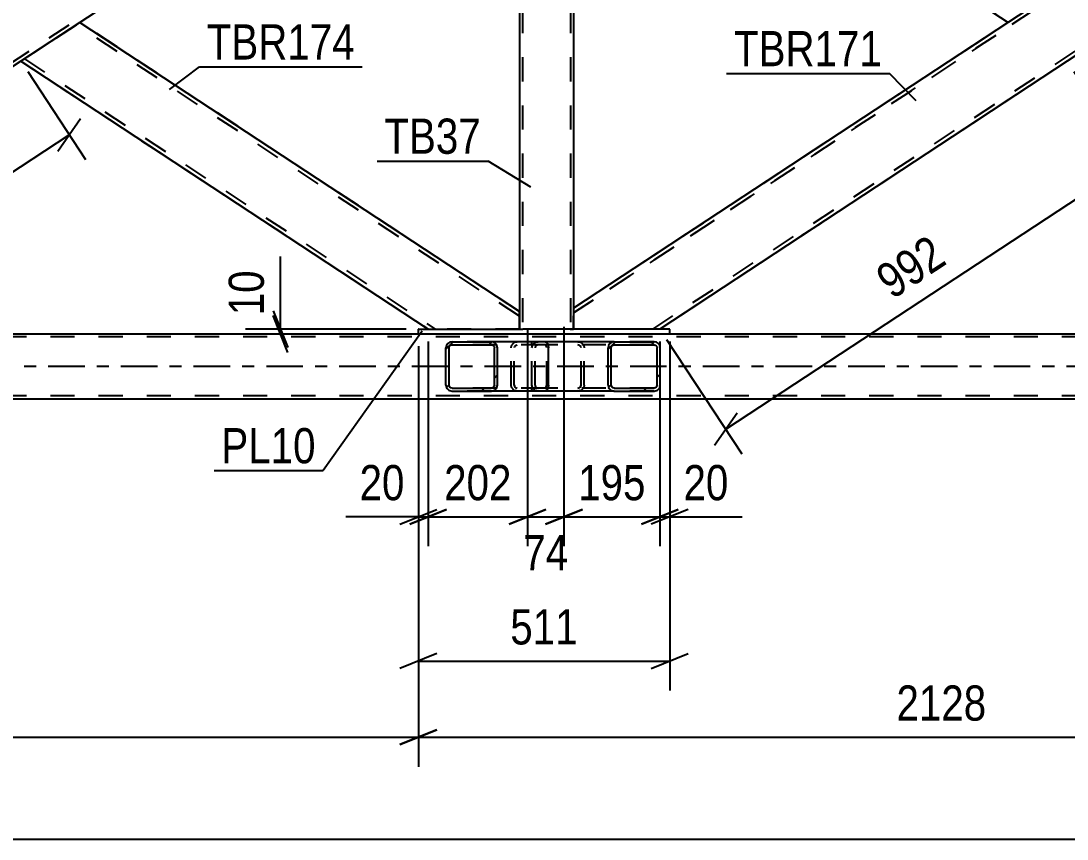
# Model space of a CAD drawing. Header units: millimetres. Extents: x -851 to 338, y -786 to 55.
# Drawn here: x -304.8 to -219.7, y -518.9 to -452.3 of the extents above; entities that cross this region are included whole.
import ezdxf

# ---------------------------------------------------------------- set-up
doc = ezdxf.new("R2010")
doc.units = ezdxf.units.MM
doc.linetypes.add('DXK_LINE_DOT2', pattern=[3.9198, 1.9599, -1.9599])
doc.linetypes.add('DXK_LINE_DOT3', pattern=[5.9187, 2.979, -0.9799, 0.9799, -0.9799])
doc.styles.add('Arial Narrow', font='ARIALN.TTF', dxfattribs={"height": 0.2})

# ---------------------------------------------------------------- blocks, each defined once
blk = doc.blocks.new('Part-232933133-2729 - 2503')
at = {"color": 2, "linetype": 'Continuous'}
for p, q in [((-272.444, -477.419), (-272.445, -477.419)), ((-272.445, -477.419), (-272.445, -477.819)), ((-272.445, -477.419), (-272.444, -477.419)), ((-272.444, -477.819), (-272.444, -477.419)), ((-272.444, -477.419), (-263.946, -477.419)), ((-251.99, -477.419), (-260.083, -477.419)), ((-251.99, -477.819), (-251.99, -477.419)), ((-251.99, -477.819), (-272.444, -477.819))]:
    blk.add_line(p, q, dxfattribs=at)
at = {"color": 7, "linetype": 'DXK_LINE_DOT2'}
for p, q in [((-260.083, -477.419), (-263.946, -477.419)), ((-251.991, -477.819), (-251.991, -477.419)), ((-272.445, -477.819), (-272.444, -477.819)), ((-272.444, -477.819), (-272.445, -477.819))]:
    blk.add_line(p, q, dxfattribs=at)
blk = doc.blocks.new('Part-232933133-2861 - 2503')
at = {"color": 7, "linetype": 'DXK_LINE_DOT2'}
for p, q in [((-259.815, -427.86), (-259.815, -429.2)), ((-252.245, -427.86), (-259.815, -427.86)), ((-252.827, -427.86), (-219.942, -449.492)), ((-252.827, -427.86), (-219.942, -449.492)), ((-252.245, -427.86), (-219.651, -449.3)), ((-259.815, -428.817), (-224.164, -452.268)), ((-259.815, -428.817), (-224.164, -452.268)), ((-259.815, -429.2), (-224.455, -452.46)), ((-219.821, -449.412), (-220.233, -449.683)), ((-219.675, -449.316), (-219.651, -449.3)), ((-219.651, -449.3), (-219.675, -449.316)), ((-224.455, -452.46), (-224.431, -452.444)), ((-224.431, -452.444), (-224.455, -452.46)), ((-224.164, -452.268), (-224.141, -452.254)), ((-223.872, -452.077), (-223.872, -452.077)), ((-223.872, -452.077), (-223.872, -452.077))]:
    blk.add_line(p, q, dxfattribs=at)
at = {"color": 2, "linetype": 'Continuous'}
for p, q in [((-252.245, -427.86), (-219.651, -449.3)), ((-259.815, -429.2), (-224.455, -452.46)), ((-219.695, -449.329), (-220.233, -449.683)), ((-219.675, -449.316), (-219.695, -449.329)), ((-220.233, -449.683), (-224.431, -452.444))]:
    blk.add_line(p, q, dxfattribs=at)
blk = doc.blocks.new('Part-232933133-2607 - 2503')
at = {"color": 7, "linetype": 'DXK_LINE_DOT2'}
for p, q in [((-108.353, -478.059), (-791.796, -478.059)), ((-108.353, -477.819), (-698.115, -477.819)), ((-251.99, -477.819), (-272.444, -477.819)), ((-108.353, -482.859), (-791.796, -482.859))]:
    blk.add_line(p, q, dxfattribs=at)
at = {"color": 2, "linetype": 'Continuous'}
for p, q in [((-272.444, -477.819), (-337.124, -477.819)), ((-187.309, -477.819), (-251.99, -477.819)), ((-791.796, -483.099), (-108.353, -483.099))]:
    blk.add_line(p, q, dxfattribs=at)
at = {"color": 7, "linetype": 'DXK_LINE_DOT3'}
blk.add_line((-98.353, -480.459), (-791.796, -480.459), dxfattribs=at)
blk = doc.blocks.new('Part-232933133-2899 - 2503')
at = {"linetype": 'Continuous'}
h = blk.add_hatch(dxfattribs=at)
h.set_pattern_fill('', scale=0.7, style=0, pattern_type=0)
h.set_pattern_definition([(45, (-256.969, -482.1628), (-1.57154, 1.57154), [])])
h.paths.add_polyline_path([(-257.008, -481.979), (-256.969, -482.163), (-256.858, -482.319), (-256.693, -482.423), (-256.497, -482.459), (-253.262, -482.459), (-253.067, -482.423), (-252.901, -482.319), (-252.79, -482.163), (-252.751, -481.979), (-252.751, -478.939), (-252.79, -478.755), (-252.901, -478.6), (-253.067, -478.496), (-253.262, -478.459), (-256.497, -478.459), (-256.693, -478.496), (-256.858, -478.6), (-256.969, -478.755), (-257.008, -478.939)])
h.paths.add_polyline_path([(-256.733, -478.847), (-256.678, -478.769), (-256.595, -478.717), (-256.497, -478.699), (-253.262, -478.699), (-253.164, -478.717), (-253.081, -478.769), (-253.026, -478.847), (-253.007, -478.939), (-253.007, -481.979), (-253.026, -482.071), (-253.081, -482.149), (-253.164, -482.201), (-253.262, -482.219), (-256.497, -482.219), (-256.595, -482.201), (-256.678, -482.149), (-256.733, -482.071), (-256.753, -481.979), (-256.753, -478.939)])
at = {"color": 7, "linetype": 'DXK_LINE_DOT2'}
for p, q in [((-263.203, -478.939), (-263.164, -478.755)), ((-263.203, -481.979), (-263.203, -478.939)), ((-262.929, -478.847), (-262.948, -478.939)), ((-262.948, -481.979), (-262.948, -478.939)), ((-262.873, -478.769), (-262.929, -478.847)), ((-262.888, -478.496), (-262.693, -478.459)), ((-262.79, -478.717), (-262.873, -478.769)), ((-262.693, -478.699), (-262.79, -478.717)), ((-262.127, -478.459), (-262.693, -478.459)), ((-253.262, -478.699), (-262.693, -478.699)), ((-259.458, -478.459), (-259.262, -478.496)), ((-259.36, -478.717), (-259.458, -478.699)), ((-259.277, -478.769), (-259.36, -478.717)), ((-259.222, -478.847), (-259.277, -478.769)), ((-259.202, -478.939), (-259.222, -478.847)), ((-259.202, -481.979), (-259.202, -478.939)), ((-258.986, -478.755), (-258.947, -478.939)), ((-258.947, -481.979), (-258.947, -478.939)), ((-253.262, -478.459), (-256.497, -478.459)), ((-263.164, -482.163), (-263.203, -481.979)), ((-262.948, -481.979), (-262.929, -482.071)), ((-262.929, -482.071), (-262.873, -482.149)), ((-262.693, -482.459), (-262.888, -482.423)), ((-262.873, -482.149), (-262.79, -482.201)), ((-262.79, -482.201), (-262.693, -482.219)), ((-253.262, -482.219), (-262.693, -482.219)), ((-262.127, -482.459), (-262.693, -482.459)), ((-259.458, -482.219), (-259.36, -482.201)), ((-259.262, -482.423), (-259.458, -482.459)), ((-259.36, -482.201), (-259.277, -482.149)), ((-259.277, -482.149), (-259.222, -482.071)), ((-259.222, -482.071), (-259.202, -481.979)), ((-258.947, -481.979), (-258.986, -482.163)), ((-253.262, -482.459), (-256.497, -482.459))]:
    blk.add_line(p, q, dxfattribs=at)
at = {"color": 2, "linetype": 'Continuous'}
for p, q in [((-256.497, -478.459), (-262.127, -478.459)), ((-256.969, -478.755), (-257.008, -478.939)), ((-257.008, -481.979), (-257.008, -478.939)), ((-256.753, -478.939), (-256.733, -478.847)), ((-256.753, -481.979), (-256.753, -478.939)), ((-256.733, -478.847), (-256.678, -478.769)), ((-256.497, -478.459), (-256.693, -478.496)), ((-256.678, -478.769), (-256.595, -478.717)), ((-256.595, -478.717), (-256.497, -478.699)), ((-256.497, -478.459), (-253.262, -478.459)), ((-256.497, -478.699), (-253.262, -478.699)), ((-253.067, -478.496), (-253.262, -478.459)), ((-253.262, -478.699), (-253.164, -478.717)), ((-253.164, -478.717), (-253.081, -478.769)), ((-253.081, -478.769), (-253.026, -478.847)), ((-253.026, -478.847), (-253.007, -478.939)), ((-253.007, -481.979), (-253.007, -478.939)), ((-252.751, -478.939), (-252.79, -478.755)), ((-252.751, -481.979), (-252.751, -478.939)), ((-256.497, -482.459), (-262.127, -482.459)), ((-257.008, -481.979), (-256.969, -482.163)), ((-256.733, -482.071), (-256.753, -481.979)), ((-256.678, -482.149), (-256.733, -482.071)), ((-256.693, -482.423), (-256.497, -482.459)), ((-256.595, -482.201), (-256.678, -482.149)), ((-256.497, -482.219), (-256.595, -482.201)), ((-256.497, -482.219), (-253.262, -482.219)), ((-256.497, -482.459), (-253.262, -482.459)), ((-253.164, -482.201), (-253.262, -482.219)), ((-253.262, -482.459), (-253.067, -482.423)), ((-253.081, -482.149), (-253.164, -482.201)), ((-253.026, -482.071), (-253.081, -482.149)), ((-253.007, -481.979), (-253.026, -482.071)), ((-252.79, -482.163), (-252.751, -481.979))]:
    blk.add_line(p, q, dxfattribs=at)
at = {"color": 7, "linetype": 'DXK_LINE_DOT2'}
for centre, start, end in [((-262.712, -478.96), 110.75985, 155.68172), ((-259.438, -478.96), 24.31828, 69.24015), ((-262.712, -481.958), 204.31828, 249.24015), ((-259.438, -481.958), 290.75985, 335.68172)]:
    blk.add_arc(centre, 0.496, start, end, dxfattribs=at)
at = {"color": 2, "linetype": 'Continuous'}
for centre, start, end in [((-256.517, -478.96), 110.75832, 155.68004), ((-253.243, -478.96), 24.31996, 69.24168), ((-256.517, -481.958), 204.31996, 249.24168), ((-253.243, -481.958), 290.75832, 335.68004)]:
    blk.add_arc(centre, 0.496, start, end, dxfattribs=at)
blk = doc.blocks.new('Part-232933133-2905 - 2503')
at = {"linetype": 'Continuous'}
h = blk.add_hatch(dxfattribs=at)
h.set_pattern_fill('', scale=0.7, style=0, pattern_type=0)
h.set_pattern_definition([(45, (-270.1588, -482.1628), (-1.57154, 1.57154), [])])
h.paths.add_polyline_path([(-270.197, -481.979), (-270.159, -482.163), (-270.05, -482.319), (-269.887, -482.423), (-269.694, -482.459), (-266.51, -482.459), (-266.318, -482.423), (-266.155, -482.319), (-266.046, -482.163), (-266.007, -481.979), (-266.007, -478.939), (-266.046, -478.755), (-266.155, -478.6), (-266.318, -478.496), (-266.51, -478.459), (-269.694, -478.459), (-269.887, -478.496), (-270.05, -478.6), (-270.159, -478.755), (-270.197, -478.939)])
h.paths.add_polyline_path([(-269.927, -478.847), (-269.872, -478.769), (-269.79, -478.717), (-269.694, -478.699), (-266.51, -478.699), (-266.414, -478.717), (-266.332, -478.769), (-266.278, -478.847), (-266.259, -478.939), (-266.259, -481.979), (-266.278, -482.071), (-266.332, -482.149), (-266.414, -482.201), (-266.51, -482.219), (-269.694, -482.219), (-269.79, -482.201), (-269.872, -482.149), (-269.927, -482.071), (-269.946, -481.979), (-269.946, -478.939)])
at = {"color": 2, "linetype": 'Continuous'}
for p, q in [((-270.159, -478.755), (-270.197, -478.939)), ((-270.197, -481.979), (-270.197, -478.939)), ((-269.946, -478.939), (-269.927, -478.847)), ((-269.946, -481.979), (-269.946, -478.939)), ((-269.927, -478.847), (-269.872, -478.769)), ((-269.694, -478.459), (-269.887, -478.496)), ((-269.872, -478.769), (-269.79, -478.717)), ((-269.79, -478.717), (-269.694, -478.699)), ((-269.694, -478.459), (-266.51, -478.459)), ((-269.694, -478.699), (-266.51, -478.699)), ((-262.127, -478.459), (-266.51, -478.459)), ((-266.318, -478.496), (-266.51, -478.459)), ((-266.51, -478.699), (-266.414, -478.717)), ((-266.414, -478.717), (-266.332, -478.769)), ((-266.332, -478.769), (-266.278, -478.847)), ((-266.278, -478.847), (-266.259, -478.939)), ((-266.259, -481.979), (-266.259, -478.939)), ((-266.007, -478.939), (-266.046, -478.755)), ((-266.007, -481.979), (-266.007, -478.939)), ((-262.127, -478.459), (-262.023, -478.496)), ((-262.023, -478.496), (-261.935, -478.6)), ((-261.935, -478.6), (-261.876, -478.755)), ((-261.876, -478.755), (-261.856, -478.939)), ((-261.856, -481.979), (-261.856, -478.939)), ((-270.197, -481.979), (-270.159, -482.163)), ((-269.927, -482.071), (-269.946, -481.979)), ((-269.872, -482.149), (-269.927, -482.071)), ((-269.887, -482.423), (-269.694, -482.459)), ((-269.79, -482.201), (-269.872, -482.149)), ((-269.694, -482.219), (-269.79, -482.201)), ((-269.694, -482.219), (-266.51, -482.219)), ((-269.694, -482.459), (-266.51, -482.459)), ((-266.414, -482.201), (-266.51, -482.219)), ((-266.51, -482.459), (-266.318, -482.423)), ((-262.127, -482.459), (-266.51, -482.459)), ((-266.332, -482.149), (-266.414, -482.201)), ((-266.278, -482.071), (-266.332, -482.149)), ((-266.259, -481.979), (-266.278, -482.071)), ((-266.046, -482.163), (-266.007, -481.979)), ((-262.023, -482.423), (-262.127, -482.459)), ((-261.935, -482.319), (-262.023, -482.423)), ((-261.876, -482.163), (-261.935, -482.319)), ((-261.856, -481.979), (-261.876, -482.163))]:
    blk.add_line(p, q, dxfattribs=at)
at = {"color": 7, "linetype": 'DXK_LINE_DOT2'}
for p, q in [((-266.51, -478.459), (-269.694, -478.459)), ((-262.127, -478.699), (-269.694, -478.699)), ((-264.891, -478.939), (-264.853, -478.755)), ((-264.891, -481.979), (-264.891, -478.939)), ((-264.621, -478.847), (-264.64, -478.939)), ((-264.64, -481.979), (-264.64, -478.939)), ((-264.566, -478.769), (-264.621, -478.847)), ((-264.581, -478.496), (-264.389, -478.459)), ((-264.566, -478.769), (-264.544, -478.755)), ((-264.544, -478.755), (-264.485, -478.717)), ((-264.485, -478.717), (-264.389, -478.699)), ((-263.203, -478.699), (-263.203, -478.459)), ((-262.075, -478.717), (-262.127, -478.699)), ((-262.031, -478.769), (-262.075, -478.717)), ((-262.001, -478.847), (-262.031, -478.769)), ((-261.991, -478.939), (-262.001, -478.847)), ((-261.991, -481.979), (-261.991, -478.939)), ((-262.127, -482.219), (-269.694, -482.219)), ((-266.51, -482.459), (-269.694, -482.459)), ((-264.853, -482.163), (-264.891, -481.979)), ((-264.64, -481.979), (-264.621, -482.071)), ((-264.621, -482.071), (-264.566, -482.149)), ((-264.389, -482.459), (-264.581, -482.423)), ((-264.566, -482.149), (-264.544, -482.163)), ((-264.544, -482.163), (-264.485, -482.201)), ((-264.485, -482.201), (-264.389, -482.219)), ((-263.203, -482.459), (-263.203, -482.219)), ((-262.127, -482.219), (-262.075, -482.201)), ((-262.075, -482.201), (-262.031, -482.149)), ((-262.031, -482.149), (-262.001, -482.071)), ((-262.001, -482.071), (-261.991, -481.979))]:
    blk.add_line(p, q, dxfattribs=at)
at = {"color": 2, "linetype": 'Continuous'}
for centre, start, end in [((-269.709, -478.954), 111.19407, 156.15056), ((-266.495, -478.954), 23.84944, 68.80593), ((-269.709, -481.964), 203.84944, 248.80593), ((-266.495, -481.964), 291.19407, 336.15056)]:
    blk.add_arc(centre, 0.492, start, end, dxfattribs=at)
at = {"color": 7, "linetype": 'DXK_LINE_DOT2'}
for centre, start, end in [((-264.403, -478.954), 111.19274, 156.14914), ((-264.403, -481.964), 203.85086, 248.80726)]:
    blk.add_arc(centre, 0.492, start, end, dxfattribs=at)
blk = doc.blocks.new('Part-232933133-2937 - 2503')
at = {"color": 7, "linetype": 'DXK_LINE_DOT2'}
for p, q in [((-259.815, -427.86), (-264.215, -427.86)), ((-264.215, -427.86), (-264.215, -428.321)), ((-263.975, -427.86), (-263.975, -477.419)), ((-260.055, -427.86), (-260.055, -477.419)), ((-259.815, -476.337), (-259.815, -477.419)), ((-264.179, -477.419), (-264.215, -477.419)), ((-264.215, -477.419), (-263.946, -477.419)), ((-260.083, -477.419), (-259.815, -477.419))]:
    blk.add_line(p, q, dxfattribs=at)
at = {"color": 2, "linetype": 'Continuous'}
for p, q in [((-259.815, -427.86), (-259.815, -476.337)), ((-264.215, -428.321), (-264.215, -477.419)), ((-260.295, -477.419), (-263.946, -477.419)), ((-260.112, -477.419), (-260.295, -477.419)), ((-260.083, -477.419), (-260.112, -477.419))]:
    blk.add_line(p, q, dxfattribs=at)
blk = doc.blocks.new('Part-232933133-3027 - 2503')
at = {"color": 2, "linetype": 'Continuous'}
for p, q in [((-299.984, -452.462), (-304.781, -455.617)), ((-299.981, -452.46), (-264.216, -475.985)), ((-304.785, -455.62), (-271.644, -477.419)), ((-264.216, -475.985), (-264.215, -475.986)), ((-264.215, -475.986), (-264.216, -475.985)), ((-264.216, -475.985), (-264.216, -476.044)), ((-264.216, -476.044), (-264.216, -476.21)), ((-264.216, -476.21), (-264.216, -476.458)), ((-264.215, -476.369), (-264.216, -476.368)), ((-264.215, -476.369), (-264.216, -476.368)), ((-264.216, -476.458), (-264.216, -476.751)), ((-264.216, -477.419), (-264.216, -476.751))]:
    blk.add_line(p, q, dxfattribs=at)
at = {"color": 7, "linetype": 'DXK_LINE_DOT2'}
for p, q in [((-300.272, -452.651), (-300.272, -452.651)), ((-264.216, -476.368), (-300.272, -452.651)), ((-264.216, -476.368), (-300.272, -452.651)), ((-299.981, -452.46), (-299.984, -452.462)), ((-299.981, -452.46), (-299.984, -452.462)), ((-264.216, -475.985), (-299.981, -452.46)), ((-299.981, -452.46), (-299.981, -452.46)), ((-304.494, -455.428), (-304.472, -455.414)), ((-304.494, -455.428), (-304.494, -455.428)), ((-304.494, -455.428), (-271.062, -477.419)), ((-304.494, -455.428), (-271.062, -477.419)), ((-304.203, -455.237), (-304.203, -455.237)), ((-304.203, -455.237), (-304.203, -455.237)), ((-304.203, -455.237), (-304.203, -455.237)), ((-304.781, -455.617), (-304.785, -455.62)), ((-304.785, -455.62), (-304.785, -455.62)), ((-304.785, -455.62), (-271.645, -477.419)), ((-264.216, -476.397), (-264.216, -476.368)), ((-264.216, -476.48), (-264.216, -476.397)), ((-264.216, -476.605), (-264.216, -476.48)), ((-264.216, -476.751), (-264.216, -476.605)), ((-264.216, -477.419), (-264.216, -476.751)), ((-264.215, -476.044), (-264.215, -475.986)), ((-264.215, -476.21), (-264.215, -476.044)), ((-264.215, -476.459), (-264.215, -476.21)), ((-264.215, -476.369), (-264.215, -476.398)), ((-264.215, -476.398), (-264.215, -476.481)), ((-264.215, -476.752), (-264.215, -476.459)), ((-264.215, -476.481), (-264.215, -476.605)), ((-264.215, -476.605), (-264.215, -476.752)), ((-264.215, -477.419), (-271.645, -477.419)), ((-264.215, -477.419), (-264.215, -476.752)), ((-264.215, -477.419), (-264.215, -476.752))]:
    blk.add_line(p, q, dxfattribs=at)
blk = doc.blocks.new('Part-232933133-3032 - 2503')
at = {"color": 7, "linetype": 'DXK_LINE_DOT2'}
for p, q in [((-272.191, -427.86), (-347.533, -477.419)), ((-346.951, -477.419), (-271.608, -427.86)), ((-346.951, -477.419), (-271.608, -427.86)), ((-264.215, -427.86), (-272.191, -427.86)), ((-264.215, -427.86), (-264.215, -428.314)), ((-264.215, -427.86), (-264.215, -428.314)), ((-264.215, -427.86), (-264.215, -428.314)), ((-338.508, -477.419), (-264.215, -428.55)), ((-338.508, -477.419), (-264.215, -428.551)), ((-337.925, -477.419), (-264.215, -428.934)), ((-264.215, -428.303), (-264.215, -428.461)), ((-264.215, -428.461), (-264.215, -428.314)), ((-264.215, -428.314), (-264.215, -428.439)), ((-264.215, -428.438), (-264.215, -428.314)), ((-264.215, -428.521), (-264.215, -428.438)), ((-264.215, -428.439), (-264.215, -428.522)), ((-264.215, -428.709), (-264.215, -428.461)), ((-264.215, -428.461), (-264.215, -428.709)), ((-264.215, -428.55), (-264.215, -428.521)), ((-264.215, -428.522), (-264.215, -428.551)), ((-264.215, -428.55), (-264.215, -428.551)), ((-264.215, -428.876), (-264.215, -428.709)), ((-264.215, -428.709), (-264.215, -428.875)), ((-264.215, -428.875), (-264.215, -428.934)), ((-264.215, -428.934), (-264.215, -428.876)), ((-264.215, -428.934), (-264.215, -428.934)), ((-264.215, -428.934), (-264.215, -428.934)), ((-304.811, -449.317), (-309.562, -452.442)), ((-299.984, -452.462), (-304.781, -455.618)), ((-347.352, -477.3), (-347.533, -477.419)), ((-347.533, -477.419), (-347.533, -477.419)), ((-347.533, -477.419), (-337.925, -477.419))]:
    blk.add_line(p, q, dxfattribs=at)
at = {"color": 2, "linetype": 'Continuous'}
for p, q in [((-272.191, -427.86), (-304.811, -449.317)), ((-264.215, -427.86), (-264.215, -428.303)), ((-264.215, -428.934), (-299.984, -452.462)), ((-309.562, -452.442), (-347.352, -477.3)), ((-304.781, -455.618), (-337.925, -477.419))]:
    blk.add_line(p, q, dxfattribs=at)
blk = doc.blocks.new('Part-232933133-3042 - 2503')
at = {"color": 7, "linetype": 'DXK_LINE_DOT2'}
for p, q in [((-259.815, -476.103), (-186.474, -427.86)), ((-186.474, -427.86), (-259.815, -476.102)), ((-187.056, -427.86), (-259.815, -475.719)), ((-253.374, -477.419), (-178.031, -427.86)), ((-253.374, -477.419), (-178.031, -427.86)), ((-177.448, -427.86), (-252.791, -477.419)), ((-177.448, -427.86), (-187.056, -427.86)), ((-177.448, -427.86), (-177.448, -427.86)), ((-219.675, -449.316), (-224.43, -452.444)), ((-214.848, -452.461), (-219.649, -455.619)), ((-259.815, -475.719), (-259.815, -476.486)), ((-259.815, -475.719), (-259.815, -475.719)), ((-259.815, -476.102), (-259.815, -476.103)), ((-259.815, -476.486), (-259.815, -476.486)), ((-252.791, -477.419), (-259.815, -477.419)), ((-252.791, -477.419), (-252.791, -477.419))]:
    blk.add_line(p, q, dxfattribs=at)
at = {"color": 2, "linetype": 'Continuous'}
for p, q in [((-187.056, -427.86), (-219.675, -449.316)), ((-177.448, -427.86), (-214.848, -452.461)), ((-224.43, -452.444), (-259.815, -475.719)), ((-219.649, -455.619), (-252.791, -477.419)), ((-259.815, -477.419), (-259.815, -476.338))]:
    blk.add_line(p, q, dxfattribs=at)
blk = doc.blocks.new('StraightDimension-232933133-3981 - 2503')
at = {"color": 7, "linetype": 'Continuous'}
for p, q in [((-271.644, -478.419), (-271.644, -495.097)), ((-272.444, -478.819), (-272.444, -495.097)), ((-272.444, -492.697), (-278.351, -492.697)), ((-272.444, -492.697), (-278.351, -492.697)), ((-273.944, -493.297), (-270.944, -492.097)), ((-270.144, -492.097), (-273.144, -493.297)), ((-272.444, -492.697), (-271.644, -492.697))]:
    blk.add_line(p, q, dxfattribs=at)
at = {"color": 0}
blk.add_wipeout([(-272.969, -491.947), (-272.969, -487.747), (-277.826, -487.747), (-277.826, -491.947)], dxfattribs=at)
at = {"color": 3, "style": 'Arial Narrow'}
blk.add_text('20', height=2.8633, dxfattribs=at).set_placement((-277.226, -491.347))
blk = doc.blocks.new('StraightDimension-232933133-3825 - 2503')
at = {"color": 7, "linetype": 'Continuous'}
blk.add_line((-811.108, -518.927), (-107.712, -518.927), dxfattribs=at)
blk = doc.blocks.new('StraightDimension-232933133-3965 - 2503')
at = {"color": 7, "linetype": 'Continuous'}
for p, q in [((-252.79, -478.419), (-252.79, -495.097)), ((-251.99, -478.419), (-251.99, -495.097)), ((-254.29, -493.297), (-251.29, -492.097)), ((-250.49, -492.097), (-253.49, -493.297)), ((-252.79, -492.697), (-251.99, -492.697)), ((-251.99, -492.697), (-246.084, -492.697)), ((-251.99, -492.697), (-246.084, -492.697))]:
    blk.add_line(p, q, dxfattribs=at)
at = {"color": 0}
blk.add_wipeout([(-246.609, -491.947), (-246.609, -487.747), (-251.465, -487.747), (-251.465, -491.947)], dxfattribs=at)
at = {"color": 3, "style": 'Arial Narrow'}
blk.add_text('20', height=2.8633, dxfattribs=at).set_placement((-250.865, -491.347))
blk = doc.blocks.new('StraightDimension-232933133-34572 - 2503')
at = {"color": 7, "linetype": 'Continuous'}
for p, q in [((-272.444, -478.819), (-272.444, -513.035)), ((-270.944, -510.035), (-273.944, -511.235)), ((-272.444, -510.635), (-187.309, -510.635))]:
    blk.add_line(p, q, dxfattribs=at)
at = {"color": 0}
blk.add_wipeout([(-225.62, -509.885), (-225.62, -505.685), (-234.133, -505.685), (-234.133, -509.885)], dxfattribs=at)
at = {"color": 3, "style": 'Arial Narrow'}
blk.add_text('2128', height=2.8633, dxfattribs=at).set_placement((-233.533, -509.285))
blk = doc.blocks.new('StraightDimension-232933133-3384 - 2503')
at = {"color": 7, "linetype": 'Continuous'}
for p, q in [((-283.664, -477.419), (-283.664, -471.513)), ((-283.664, -477.419), (-283.664, -471.513)), ((-284.264, -475.919), (-283.064, -478.919)), ((-283.064, -479.319), (-284.264, -476.319)), ((-273.444, -477.419), (-286.514, -477.419)), ((-283.664, -477.819), (-283.664, -477.419)), ((-273.444, -477.819), (-286.514, -477.819))]:
    blk.add_line(p, q, dxfattribs=at)
at = {"color": 0}
blk.add_wipeout([(-284.414, -472.038), (-288.614, -472.038), (-288.614, -476.894), (-284.414, -476.894)], dxfattribs=at)
at = {"color": 3, "style": 'Arial Narrow'}
blk.add_text('10', height=2.8633, rotation=90.00021, dxfattribs=at).set_placement((-285.014, -476.294))
blk = doc.blocks.new('StraightDimension-232933133-3407 - 2503')
at = {"color": 7, "linetype": 'Continuous'}
for p, q in [((-219.101, -456.455), (-212.968, -465.779)), ((-215.21, -465.1), (-213.363, -462.449)), ((-247.426, -485.574), (-214.287, -463.774)), ((-252.241, -478.255), (-246.107, -487.579)), ((-246.503, -484.248), (-248.35, -486.899))]:
    blk.add_line(p, q, dxfattribs=at)
at = {"color": 0}
blk.add_wipeout([(-228.476, -472.211), (-230.784, -468.702), (-236.369, -472.375), (-234.061, -475.884)], dxfattribs=at)
at = {"color": 3, "style": 'Arial Narrow'}
blk.add_text('992', height=2.8633, rotation=33.33468, dxfattribs=at).set_placement((-233.889, -475.053))
blk = doc.blocks.new('StraightDimension-232933133-3425 - 2503')
at = {"color": 7, "linetype": 'Continuous'}
for p, q in [((-304.236, -456.454), (-299.531, -463.607)), ((-301.773, -462.928), (-299.927, -460.277)), ((-333.989, -483.402), (-300.85, -461.602)), ((-337.375, -478.255), (-332.67, -485.407)), ((-333.065, -482.077), (-334.912, -484.728))]:
    blk.add_line(p, q, dxfattribs=at)
at = {"color": 0}
blk.add_wipeout([(-315.039, -470.039), (-317.348, -466.53), (-322.932, -470.204), (-320.624, -473.712)], dxfattribs=at)
at = {"color": 3, "style": 'Arial Narrow'}
blk.add_text('992', height=2.8633, rotation=33.34041, dxfattribs=at).set_placement((-320.452, -472.881))
blk = doc.blocks.new('StraightDimension-232933133-3955 - 2503')
at = {"color": 7, "linetype": 'Continuous'}
for p, q in [((-263.558, -477.418), (-263.558, -495.547)), ((-260.596, -477.233), (-260.596, -495.547)), ((-265.058, -493.297), (-262.058, -492.097)), ((-263.558, -492.697), (-260.596, -492.697)), ((-259.096, -492.097), (-262.096, -493.297))]:
    blk.add_line(p, q, dxfattribs=at)
at = {"color": 0}
blk.add_wipeout([(-259.649, -497.647), (-259.649, -493.447), (-264.505, -493.447), (-264.505, -497.647)], dxfattribs=at)
at = {"color": 3, "style": 'Arial Narrow'}
blk.add_text('74', height=2.8633, dxfattribs=at).set_placement((-263.905, -497.047))
blk = doc.blocks.new('StraightDimension-232933133-3973 - 2503')
at = {"color": 7, "linetype": 'Continuous'}
for p, q in [((-260.596, -477.233), (-260.596, -495.097)), ((-252.79, -478.419), (-252.79, -495.097)), ((-262.096, -493.297), (-259.096, -492.097)), ((-260.596, -492.697), (-252.79, -492.697)), ((-251.29, -492.097), (-254.29, -493.297))]:
    blk.add_line(p, q, dxfattribs=at)
at = {"color": 0}
blk.add_wipeout([(-253.351, -491.947), (-253.351, -487.747), (-260.035, -487.747), (-260.035, -491.947)], dxfattribs=at)
at = {"color": 3, "style": 'Arial Narrow'}
blk.add_text('195', height=2.8633, dxfattribs=at).set_placement((-259.435, -491.347))
blk = doc.blocks.new('StraightDimension-232933133-3989 - 2503')
at = {"color": 7, "linetype": 'Continuous'}
for p, q in [((-263.558, -477.418), (-263.558, -495.097)), ((-271.644, -478.419), (-271.644, -495.097)), ((-273.144, -493.297), (-270.144, -492.097)), ((-271.644, -492.697), (-263.558, -492.697)), ((-262.058, -492.097), (-265.058, -493.297))]:
    blk.add_line(p, q, dxfattribs=at)
at = {"color": 0}
blk.add_wipeout([(-264.259, -491.947), (-264.259, -487.747), (-270.943, -487.747), (-270.943, -491.947)], dxfattribs=at)
at = {"color": 3, "style": 'Arial Narrow'}
blk.add_text('202', height=2.8633, dxfattribs=at).set_placement((-270.343, -491.347))
blk = doc.blocks.new('StraightDimension-232933133-4645 - 2503')
at = {"color": 7, "linetype": 'Continuous'}
for p, q in [((-272.444, -478.819), (-272.444, -506.835)), ((-251.99, -478.819), (-251.99, -506.835)), ((-270.944, -503.835), (-273.944, -505.035)), ((-253.49, -505.035), (-250.49, -503.835)), ((-272.444, -504.435), (-251.99, -504.435))]:
    blk.add_line(p, q, dxfattribs=at)
at = {"color": 0}
blk.add_wipeout([(-258.875, -503.685), (-258.875, -499.485), (-265.56, -499.485), (-265.56, -503.685)], dxfattribs=at)
at = {"color": 3, "style": 'Arial Narrow'}
blk.add_text('511', height=2.8633, dxfattribs=at).set_placement((-264.96, -503.085))
blk = doc.blocks.new('StraightDimension-232933133-34573 - 2503')
at = {"color": 7, "linetype": 'Continuous'}
for p, q in [((-272.444, -478.819), (-272.444, -513.035)), ((-357.578, -510.635), (-272.444, -510.635)), ((-273.944, -511.235), (-270.944, -510.035))]:
    blk.add_line(p, q, dxfattribs=at)
blk = doc.blocks.new('Mark-232933133-3023 - 2503')
at = {"color": 30, "linetype": 'Continuous'}
for p, q in [((-292.704, -457.923), (-290.261, -456.078)), ((-290.261, -456.078), (-277.005, -456.078))]:
    blk.add_line(p, q, dxfattribs=at)
at = {"color": 0}
blk.add_wipeout([(-277.605, -455.478), (-277.605, -452.478), (-289.661, -452.478), (-289.661, -455.478)], dxfattribs=at)
blk.add_wipeout([(-277.605, -455.478), (-277.605, -452.478), (-289.661, -452.478), (-289.661, -455.478)], dxfattribs=at)
at = {"color": 3, "style": 'Arial Narrow'}
blk.add_text('TBR174', height=2.8633, dxfattribs=at).set_placement((-289.661, -455.478))
blk = doc.blocks.new('Mark-232933133-2725 - 2503')
at = {"color": 30, "linetype": 'Continuous'}
for p in [(-272.126, -477.6), (-289.071, -488.94)]:
    blk.add_line(p, (-280.195, -488.94), dxfattribs=at)
at = {"color": 0}
blk.add_wipeout([(-280.795, -488.34), (-280.795, -485.34), (-288.471, -485.34), (-288.471, -488.34)], dxfattribs=at)
blk.add_wipeout([(-280.795, -488.34), (-280.795, -485.34), (-288.471, -485.34), (-288.471, -488.34)], dxfattribs=at)
at = {"color": 3, "style": 'Arial Narrow'}
blk.add_text('PL10', height=2.8633, dxfattribs=at).set_placement((-288.471, -488.34))
blk = doc.blocks.new('Mark-232933133-2933 - 2503')
at = {"color": 30, "linetype": 'Continuous'}
for p in [(-275.808, -463.751), (-263.288, -465.872)]:
    blk.add_line(p, (-266.753, -463.751), dxfattribs=at)
at = {"color": 0}
blk.add_wipeout([(-267.353, -463.151), (-267.353, -460.151), (-275.208, -460.151), (-275.208, -463.151)], dxfattribs=at)
blk.add_wipeout([(-267.353, -463.151), (-267.353, -460.151), (-275.208, -460.151), (-275.208, -463.151)], dxfattribs=at)
at = {"color": 3, "style": 'Arial Narrow'}
blk.add_text('TB37', height=2.8633, dxfattribs=at).set_placement((-275.208, -463.151))
blk = doc.blocks.new('Mark-232933133-3038 - 2503')
at = {"color": 30, "linetype": 'Continuous'}
for p in [(-247.357, -456.622), (-231.929, -458.834)]:
    blk.add_line(p, (-234.101, -456.622), dxfattribs=at)
at = {"color": 0}
blk.add_wipeout([(-234.701, -456.022), (-234.701, -453.022), (-246.757, -453.022), (-246.757, -456.022)], dxfattribs=at)
blk.add_wipeout([(-234.701, -456.022), (-234.701, -453.022), (-246.757, -453.022), (-246.757, -456.022)], dxfattribs=at)
at = {"color": 3, "style": 'Arial Narrow'}
blk.add_text('TBR171', height=2.8633, dxfattribs=at).set_placement((-246.757, -456.022))

msp = doc.modelspace()

# ---------------------------------------------------------------- block references
for name in ['Part-232933133-3032 - 2503', 'Part-232933133-2937 - 2503', 'Part-232933133-2861 - 2503', 'Part-232933133-3042 - 2503', 'Part-232933133-3027 - 2503', 'Part-232933133-2729 - 2503', 'Part-232933133-2607 - 2503', 'Part-232933133-2905 - 2503', 'Part-232933133-2899 - 2503']:
    msp.add_blockref(name, (0, 0))

# ---------------------------------------------------------------- next in the draw order: block references
for name in ['Mark-232933133-3023 - 2503', 'StraightDimension-232933133-3425 - 2503', 'Mark-232933133-2933 - 2503', 'StraightDimension-232933133-3981 - 2503']:
    msp.add_blockref(name, (0, 0))

# ---------------------------------------------------------------- next in the draw order: block references
msp.add_blockref('StraightDimension-232933133-3825 - 2503', (0, 0))

# ---------------------------------------------------------------- next in the draw order: block references
msp.add_blockref('StraightDimension-232933133-3965 - 2503', (0, 0))

# ---------------------------------------------------------------- next in the draw order: block references
msp.add_blockref('StraightDimension-232933133-34572 - 2503', (0, 0))

# ---------------------------------------------------------------- next in the draw order: block references
for name in ['StraightDimension-232933133-3407 - 2503', 'StraightDimension-232933133-3384 - 2503', 'StraightDimension-232933133-3955 - 2503']:
    msp.add_blockref(name, (0, 0))

# ---------------------------------------------------------------- next in the draw order: block references
for name in ['Mark-232933133-3038 - 2503', 'StraightDimension-232933133-3973 - 2503']:
    msp.add_blockref(name, (0, 0))

# ---------------------------------------------------------------- next in the draw order: block references
msp.add_blockref('StraightDimension-232933133-3989 - 2503', (0, 0))

# ---------------------------------------------------------------- next in the draw order: block references
msp.add_blockref('StraightDimension-232933133-4645 - 2503', (0, 0))

# ---------------------------------------------------------------- next in the draw order: block references
msp.add_blockref('StraightDimension-232933133-34573 - 2503', (0, 0))

# ---------------------------------------------------------------- next in the draw order: block references
msp.add_blockref('Mark-232933133-2725 - 2503', (0, 0))

doc.saveas('drawing.dxf')
